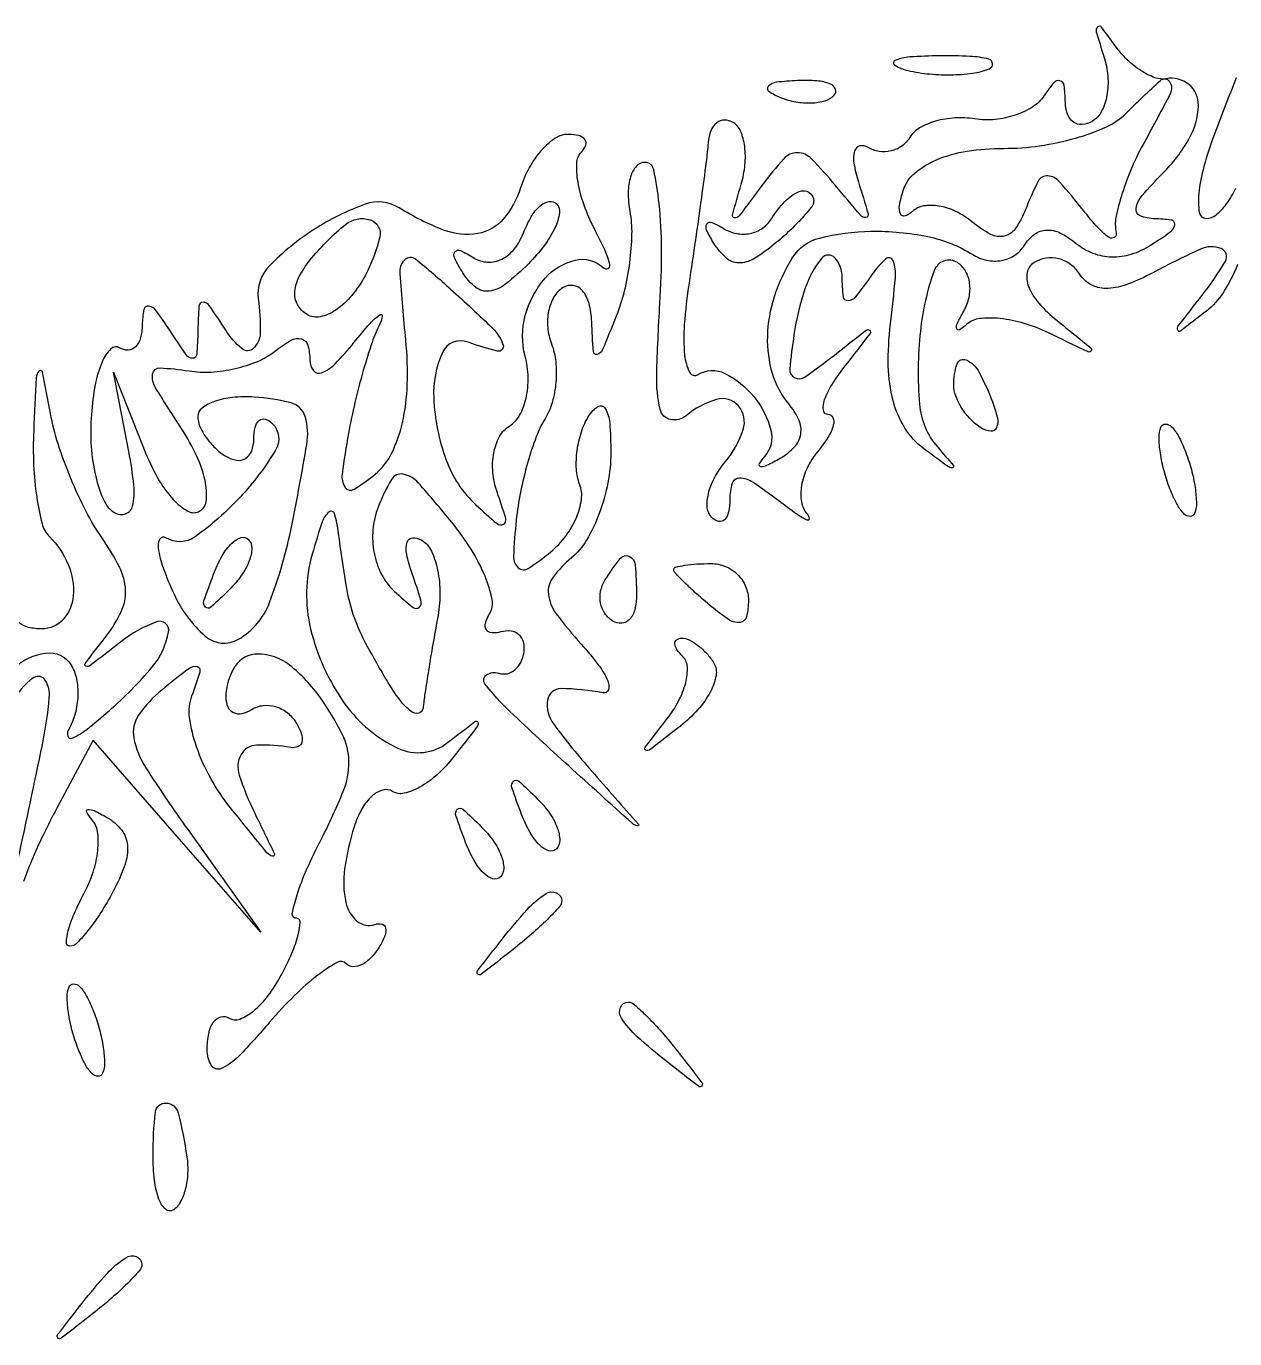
# Model space of a CAD drawing. Extents: x 153 to 7594, y 148 to 3762.
# Drawn here: x 4778.87 to 4822.04, y 2525.97 to 2572.86 of the extents above; entities that cross this region are included whole.
import ezdxf

# ---------------------------------------------------------------- set-up
doc = ezdxf.new("R2010")
doc.units = 0

msp = doc.modelspace()

# ---------------------------------------------------------------- linework, layer by layer
for points in [[(4817.361994, 2571.782025, -0.057006), (4817.501383, 2571.081062, -0.064168), (4817.469975, 2570.395087, -0.073636), (4817.281085, 2569.826844, -0.138193), (4816.956326, 2569.473008, -0.116838), (4816.591205, 2569.351624, -0.183187), (4816.276423, 2569.440108, -0.153809), (4816.061991, 2569.734708, -0.078225), (4815.984687, 2570.190983, 0.031381), (4815.943406, 2570.744514, 0.301736), (4815.794682, 2570.912966, 0.289578), (4815.575517, 2570.844614, 0.029854), (4815.234687, 2570.391641, -0.103892), (4814.824713, 2569.987372, -0.061375), (4814.202918, 2569.687967, -0.057496), (4813.476356, 2569.532125, -0.062444), (4812.753971, 2569.552574, 0.052563), (4812.043596, 2569.586696, 0.054909), (4811.352499, 2569.470384, 0.061056), (4810.781712, 2569.230131, 0.124857), (4810.434872, 2568.894621, -0.098179), (4810.145996, 2568.584101, -0.097738), (4809.760055, 2568.406678, -0.098144), (4809.337008, 2568.389584, -0.099905), (4808.942356, 2568.535626, 0.195396), (4808.648715, 2568.585319, 0.275849), (4808.460487, 2568.407633, 0.110702), (4808.435542, 2567.957676, 0.035348), (4808.593089, 2567.301938, -0.004522), (4808.943666, 2566.158146, -0.453211), (4808.863975, 2566.031789, -0.261842), (4808.675734, 2566.101593, -0.00295), (4807.777832, 2567.172814, 0.020738), (4806.909314, 2568.137133, 0.201708), (4806.413519, 2568.345628, 0.212718), (4805.933053, 2568.131532, 0.023244), (4805.148308, 2567.172814, -0.002456), (4804.334946, 2566.090304, -0.250679), (4804.169413, 2566.014333, -0.476791), (4804.095074, 2566.118459, -0.003919), (4804.408437, 2567.217975, 0.047008), (4804.542889, 2567.911358, 0.056626), (4804.532576, 2568.574655, 0.066468), (4804.388809, 2569.112018, 0.157038), (4804.122993, 2569.423986, 0.138287), (4803.814536, 2569.512265, 0.171743), (4803.534532, 2569.414396, 0.132041), (4803.327224, 2569.131148, 0.070775), (4803.228607, 2568.706011, -0.010342), (4803.154171, 2568.014975, -0.001861), (4802.984218, 2566.732057, -0.002007), (4802.773505, 2565.230755, -0.001814), (4802.543709, 2563.679715, 0.018529), (4802.376079, 2562.211252, 0.043995), (4802.388521, 2561.11271, 0.090798), (4802.563287, 2560.50576, 0.441459), (4802.868462, 2560.418705, -0.259284), (4803.820455, 2560.462699, -0.107249), (4804.861326, 2559.629734, -0.106259), (4805.469232, 2558.434451, -0.253969), (4805.241324, 2557.497665, 0.051532), (4805.050748, 2557.237981, 0.539115), (4805.099215, 2557.139852, 0.145908), (4805.32953, 2557.17859, 0.016746), (4805.798558, 2557.428702, 0.072501), (4806.312652, 2557.834436, 0.151499), (4806.535469, 2558.287342, 0.146811), (4806.466216, 2558.797027, 0.066633), (4806.105346, 2559.373066, -0.101685), (4805.528636, 2560.454154, -0.078584), (4805.354398, 2561.781408, -0.07153), (4805.598976, 2563.213664, -0.061857), (4806.242859, 2564.597454, -0.194016), (4807.204474, 2565.296319, -0.05722), (4809.046092, 2565.538728, -0.055231), (4811.073057, 2565.34806, -0.088639), (4812.680902, 2564.704083, 0.088803), (4813.181749, 2564.503672, 0.095305), (4813.708238, 2564.496589, 0.1004), (4814.178264, 2564.682536, 0.110541), (4814.519929, 2565.032246, -0.093764), (4814.883836, 2565.430345, -0.152055), (4815.312271, 2565.582602, -0.127239), (4815.808495, 2565.47504, -0.056597), (4816.372566, 2565.105761, 0.082075), (4816.969931, 2564.756603, 0.085498), (4817.639395, 2564.62467, 0.081409), (4818.341643, 2564.722531, 0.065852), (4819.033538, 2565.04189, 0.014569), (4819.73567, 2565.515148, 0.201654), (4819.892507, 2565.770608, 0.415213), (4819.770025, 2565.937028, 0.034423), (4819.178571, 2565.984687, -0.093152), (4818.660106, 2566.088359, -0.355525), (4818.511888, 2566.356796, -0.134286), (4818.733278, 2566.820236, -0.018193), (4819.473214, 2567.616071, 0.066945), (4820.40029, 2568.831269, 0.121685), (4820.738538, 2570.026268, 0.232356), (4820.399838, 2570.778738, 0.2223), (4819.586803, 2570.98959, -0.134908), (4819.187379, 2571.023406, -0.055253), (4818.696306, 2571.268577, -0.049272), (4818.197167, 2571.665576, -0.044791), (4817.767471, 2572.16459, 0.008191), (4817.277474, 2572.8258, 0.444472), (4817.138533, 2572.836962, 0.282247), (4817.091415, 2572.662843, 0.00607)], [(4810.269032, 2571.307009, 0.037336), (4811.036634, 2571.167106, 0.029507), (4811.880008, 2571.127736, 0.030339), (4812.671085, 2571.185595, 0.06278), (4813.269032, 2571.344063, 0.31318), (4813.386009, 2571.52287, 0.333666), (4813.257153, 2571.684921, 0.052471), (4812.580113, 2571.787295, 0.014395), (4811.5, 2571.805051, 0.012823), (4810.431793, 2571.764444, 0.080377), (4809.900903, 2571.643467, 0.597527), (4809.883358, 2571.48334, 0.087174)], [(4818.822732, 2568.75, 0.024138), (4818.361889, 2567.815222, 0.02637), (4818.008251, 2566.867188, 0.027112), (4817.794784, 2566.031514, 0.105145), (4817.802032, 2565.5, -0.296265), (4817.736255, 2565.32141, -0.31751), (4817.552167, 2565.316446, -0.061968), (4817.157321, 2565.656999, -0.017501), (4816.632751, 2566.27939, 0.013871), (4815.777254, 2567.3095, 0.198109), (4815.357926, 2567.516652, 0.297594), (4815.016472, 2567.325296, 0.02878), (4814.606434, 2566.416766, -0.049197), (4814.233947, 2565.673789, -0.187107), (4813.824496, 2565.370317, -0.190984), (4813.32336, 2565.42543, -0.051486), (4812.646158, 2565.8787, 0.059619), (4812.078299, 2566.245593, 0.071501), (4811.47322, 2566.440599, 0.084305), (4810.925225, 2566.441039, 0.146824), (4810.521086, 2566.241324, -0.107668), (4810.25929, 2566.085805, -0.390158), (4810.097823, 2566.158389, -0.147808), (4810.06369, 2566.465034, -0.030297), (4810.196429, 2567, -0.142365), (4810.604389, 2567.613781, -0.076464), (4811.386567, 2568.09196, -0.060518), (4812.472863, 2568.398689, -0.038597), (4813.783333, 2568.5, 0.03584), (4815.068226, 2568.59222, 0.033889), (4816.351667, 2568.867188, 0.035734), (4817.452939, 2569.269485, 0.091181), (4818.15, 2569.75, -0.010972), (4819.383374, 2570.930401, -0.458657), (4819.706375, 2570.89193, -0.273158), (4819.732214, 2570.45363, -0.007968)], [(4805.8125, 2570.316886, 0.051402), (4806.359369, 2570.160852, 0.05415), (4806.916927, 2570.123424, 0.060344), (4807.402231, 2570.202593, 0.126455), (4807.729167, 2570.395833, 0.296942), (4807.77538, 2570.614691, 0.208169), (4807.592839, 2570.799335, 0.077125), (4807.112848, 2570.910055, 0.028489), (4806.416667, 2570.921053, 0.018894), (4805.670344, 2570.862007, 0.168741), (4805.37858, 2570.720685, 0.470617), (4805.395823, 2570.538436, 0.054073)], [(4796.529833, 2567.093996, -0.099322), (4795.90863, 2565.971145, -0.17775), (4795.002816, 2565.457727, -0.133638), (4793.77594, 2565.583148, -0.047683), (4792.186987, 2566.376082, 0.229969), (4790.976893, 2566.50494, 0.05683), (4789.13677, 2565.594332, 0.056798), (4787.546966, 2564.291428, 0.227541), (4787.158111, 2563.130931, -0.033151), (4787.228106, 2561.922697, -0.199812), (4786.986825, 2561.356504, -0.391769), (4786.565358, 2561.34523, -0.069368), (4786, 2562, 0.007698), (4785.409778, 2562.883174, 0.246379), (4785.187084, 2563, 0.392993), (4785.040363, 2562.863616, 0.013145), (4785, 2562, -0.013145), (4784.959637, 2561.136384, -0.392993), (4784.812916, 2561, -0.246379), (4784.590222, 2561.116826, -0.007698), (4784, 2562, 0.016439), (4783.522598, 2562.688013, 0.187072), (4783.247683, 2562.860925, 0.415341), (4783.070307, 2562.740679, 0.044036), (4783.015313, 2562.190983, -0.062148), (4782.951666, 2561.725304, -0.130351), (4782.771682, 2561.410378, -0.188801), (4782.509318, 2561.293484, -0.151008), (4782.207436, 2561.371798, 0.350782), (4781.888531, 2561.332966, 0.093399), (4781.583558, 2560.876125, 0.0542), (4781.336731, 2560.061125, 0.027439), (4781.19656, 2558.996553, 0.03538), (4781.190473, 2557.852202, 0.041827), (4781.351097, 2556.782294, 0.046579), (4781.639673, 2555.927865, 0.150731), (4782.029206, 2555.48195, 0.229817), (4782.420645, 2555.441969, 0.253647), (4782.670918, 2555.725042, 0.083935), (4782.714957, 2556.462047, 0.020646), (4782.5341, 2557.666211), (4781.988036, 2560.5), (4783.079428, 2557.743769, 0.033697), (4783.563112, 2556.727977, 0.056374), (4784.11562, 2555.961205, 0.080567), (4784.647671, 2555.53709, 0.272934), (4785.074295, 2555.545917, 0.24077), (4785.307961, 2555.931629, 0.07267), (4785.256478, 2556.636056, 0.054857), (4784.954341, 2557.524972, 0.035713), (4784.425783, 2558.472925, -0.007647), (4783.490956, 2559.948393, -0.170256), (4783.385764, 2560.436711, -0.39191), (4783.648812, 2560.657674, -0.027885), (4784.686899, 2560.549203, 0.055347), (4785.472843, 2560.510434, 0.040996), (4786.334589, 2560.634722, 0.041792), (4787.139235, 2560.891339, 0.070004), (4787.75, 2561.25087, -0.037744), (4788.326872, 2561.642458, -0.195224), (4788.701282, 2561.693433, -0.269999), (4788.927996, 2561.47018, -0.066515), (4789, 2560.931315, 0.170593), (4789.130408, 2560.56022, 0.329804), (4789.419031, 2560.484123, 0.10466), (4789.9053, 2560.808238, 0.02324), (4790.574157, 2561.55887, -0.009621), (4791.149732, 2562.241352, -0.055997), (4791.496916, 2562.55776, -0.645861), (4791.584628, 2562.507569, -0.093812), (4791.504945, 2562.233504, 0.035693), (4791.224884, 2561.568623, 0.011943), (4790.909581, 2560.561559, 0.011816), (4790.612592, 2559.426471, 0.013223), (4790.381629, 2558.320261, 0.011171), (4790.151164, 2556.864823, 0.181203), (4790.259311, 2556.389718, 0.406712), (4790.580262, 2556.319325, 0.034031), (4791.339009, 2556.866389, 0.10551), (4791.921069, 2557.604363, 0.058455), (4792.306189, 2558.690284, 0.048446), (4792.481193, 2560.0585, 0.031762), (4792.428553, 2561.648071, -0.005208), (4792.222889, 2564.028316, -0.203192), (4792.388909, 2564.520787, -0.401483), (4792.771462, 2564.5519, -0.013288), (4794.040386, 2563.463451, -0.008009), (4795.534434, 2562.067181, -0.122932), (4795.905435, 2561.473526, -0.583111), (4795.707384, 2561.257447, -0.034887), (4794.651826, 2561.580112, 0.397125), (4793.734992, 2561.203625, 0.118969), (4793.424584, 2559.574472, 0.0754), (4793.870058, 2557.366255, 0.118768), (4794.934476, 2555.762703, 0.010028), (4795.685576, 2555.092818, 0.323107), (4795.916555, 2555.073553, 0.343709), (4795.997076, 2555.283106, 0.01064), (4795.690853, 2556.217975, -0.062237), (4795.538008, 2556.922936, -0.068425), (4795.571139, 2557.620729, -0.077569), (4795.77728, 2558.20551, -0.131624), (4796.130792, 2558.580834, 0.130286), (4796.49414, 2558.964574, 0.069712), (4796.725584, 2559.57983, 0.061847), (4796.797701, 2560.320491, 0.057389), (4796.690353, 2561.076091, -0.129988), (4796.694345, 2562.529184, -0.115683), (4797.408929, 2563.863695, -0.155014), (4798.477604, 2564.506117, -0.251385), (4799.477464, 2564.241324, 0.286935), (4799.644166, 2564.208815, 0.371771), (4799.71463, 2564.340078, 0.051538), (4799.545588, 2564.846452, 0.013459), (4799.170638, 2565.618517, -0.033436), (4798.795785, 2566.475893, -0.044147), (4798.57907, 2567.300218, -0.05105), (4798.533475, 2567.981422, -0.189786), (4798.70185, 2568.368517, 0.109593), (4798.854843, 2568.608745, 0.25171), (4798.824922, 2568.814502, 0.176399), (4798.611634, 2568.955467, 0.058768), (4798.234054, 2569, 0.146146), (4797.768899, 2568.861071, 0.065282), (4797.279987, 2568.440111, 0.056587), (4796.842739, 2567.823099, 0.04907)], [(4807, 2566.622445, -0.168987), (4806.927648, 2566.414483, -0.017332), (4806.585527, 2566.011814, -0.020071), (4806.129449, 2565.549935, -0.014715), (4805.589028, 2565.073886, -0.03729), (4804.857578, 2564.553707, -0.140543), (4804.320121, 2564.40821, -0.181496), (4803.86938, 2564.585095, -0.071163), (4803.434519, 2565.10595, -0.025996), (4803.172941, 2565.582957, -0.260828), (4803.186224, 2565.801607, -0.366819), (4803.360313, 2565.854827, -0.03679), (4803.776393, 2565.638197, 0.092519), (4804.238531, 2565.459449, 0.096172), (4804.727473, 2565.462971, 0.09932), (4805.167152, 2565.647286, 0.105964), (4805.489919, 2565.983688, -0.05188), (4805.968252, 2566.603536, -0.102789), (4806.476786, 2566.955211, -0.244701), (4806.831521, 2566.926843, -0.25828)], [(4796.808801, 2564.380229, -0.029026), (4795.985548, 2563.647389, -0.134044), (4795.404171, 2563.399647, -0.207977), (4794.923562, 2563.534618, -0.083527), (4794.463816, 2564.058547, -0.022243), (4794.169212, 2564.586347, -0.280838), (4794.187307, 2564.803981, -0.35945), (4794.372609, 2564.851323, -0.028401), (4794.852554, 2564.591126, 0.127301), (4795.349337, 2564.437272, 0.128338), (4795.856718, 2564.544454, 0.109903), (4796.305416, 2564.909078, 0.075913), (4796.630601, 2565.479746, -0.041322), (4796.907749, 2566.054946, -0.079771), (4797.232525, 2566.447806, -0.134591), (4797.548157, 2566.601524, -0.247641), (4797.814015, 2566.519319, -0.242815), (4797.919272, 2566.189578, -0.068075), (4797.752595, 2565.657099, -0.052306), (4797.369646, 2565.02374, -0.034279)], [(4790.98501, 2563.971992, -0.049171), (4790.496093, 2563.241241, -0.072039), (4789.925201, 2562.720965, -0.095673), (4789.365451, 2562.481366, -0.194202), (4788.901268, 2562.561019, -0.129807), (4788.56056, 2562.920171, -0.147504), (4788.462886, 2563.383001, -0.105652), (4788.633941, 2563.94505, -0.046726), (4789.073886, 2564.589028, -0.048467), (4790.27454, 2565.779677, -0.254452), (4791.156433, 2565.945653, -0.390085), (4791.499813, 2565.338397, -0.065638)], [(4813.381557, 2559.448062, -0.036408), (4813.556862, 2558.868281, -0.155351), (4813.525685, 2558.512472, -0.32948), (4813.325929, 2558.393111, -0.1144), (4812.988546, 2558.507079, -0.061454), (4812.610411, 2558.810572, -0.051183), (4812.290385, 2559.21498, -0.053277), (4812.072509, 2559.65395, -0.088797), (4812, 2560.059017, -0.079093), (4812.117673, 2560.798253, -0.444011), (4812.441482, 2560.942608, -0.168622), (4812.894727, 2560.51997, -0.029964)], [(4785, 2558.922481, 0.101594), (4785.072486, 2558.569421, 0.051984), (4785.29375, 2558.172793, 0.04861), (4785.617478, 2557.796066, 0.052599), (4786, 2557.5, 0.100119), (4786.381257, 2557.359099, 0.176926), (4786.70625, 2557.423558, 0.168389), (4786.923955, 2557.686733, 0.089607), (4787, 2558.10765, -0.054176), (4787.046164, 2558.532451, -0.163066), (4787.194032, 2558.779256, -0.257235), (4787.409771, 2558.823928, -0.122107), (4787.660536, 2558.672797, -0.345972), (4787.775576, 2557.712541, -0.05067), (4786.508131, 2556.039003, -0.049283), (4784.904476, 2554.624326, -0.303308), (4783.858765, 2554.587288, 0.417457), (4783.648053, 2554.536313, 0.173122), (4783.583629, 2554.217958, 0.05221), (4783.760223, 2553.519085, 0.018927), (4784.149366, 2552.571522, 0.106071), (4785.259877, 2551.076493, 0.322817), (4786.449415, 2550.961881, 0.171046), (4787.55961, 2552.270564, 0.041853), (4788.355447, 2555.027234, 0.007143), (4788.891942, 2557.924318, 0.113894), (4788.834437, 2558.914907, 0.26327), (4788.329098, 2559.406039, 0.050035), (4787.012803, 2559.613464, 0.038067), (4786.241908, 2559.598209, 0.058769), (4785.591261, 2559.457292, 0.079382), (4785.148931, 2559.221858, 0.234999)], [(4820.620576, 2556.379424, -0.030876), (4820.667852, 2555.817916, -0.10434), (4820.600263, 2555.458071, -0.301311), (4820.440501, 2555.350664, -0.20062), (4820.229354, 2555.437313, -0.075634), (4819.97484, 2555.783166, -0.028056), (4819.723699, 2556.334634, -0.027034), (4819.512899, 2556.976788, -0.02936), (4819.379424, 2557.620576, -0.030876), (4819.332148, 2558.182084, -0.10434), (4819.399737, 2558.541929, -0.301311), (4819.559499, 2558.649336, -0.20062), (4819.770646, 2558.562687, -0.075634), (4820.02516, 2558.216834, -0.028056), (4820.276301, 2557.665366, -0.027034), (4820.487101, 2557.023212, -0.02936)], [(4786.124088, 2552.733333, -0.011214), (4785.463552, 2552.106486, -0.400052), (4785.270328, 2552.111181, -0.286372), (4785.21821, 2552.336218, -0.008399), (4785.564293, 2553.293128, -0.036269), (4785.866277, 2553.940734, -0.070189), (4786.210949, 2554.395085, -0.120343), (4786.538684, 2554.59249, -0.278911), (4786.806872, 2554.526461, -0.20742), (4786.927901, 2554.220211, -0.082976), (4786.837219, 2553.768815, -0.063152), (4786.558688, 2553.246577, -0.043285)], [(4800.666667, 2552.543989, -0.059057), (4800.605052, 2552.024148, -0.126631), (4800.417083, 2551.669932, -0.191218), (4800.139071, 2551.534562, -0.158515), (4799.817021, 2551.613087, -0.108766), (4799.536973, 2551.88478, -0.099739), (4799.385962, 2552.257398, -0.095385), (4799.387618, 2552.673795, -0.090093), (4799.542705, 2553.069098, -0.02679), (4800.086603, 2553.852054, -0.350126), (4800.40792, 2553.929499, -0.269722), (4800.623697, 2553.618676, -0.019984)], [(4804.666667, 2552.34921, -0.058985), (4804.598355, 2551.772162, -0.303392), (4804.373636, 2551.564488, -0.188172), (4803.992221, 2551.64783, -0.026407), (4803.333333, 2552.138321, -0.008736), (4802.822431, 2552.577629, -0.012937), (4802.391667, 2552.981783, -0.008084), (4802.049962, 2553.330516, -0.192074), (4802, 2553.455778, -0.344914), (4802.064865, 2553.538622, -0.021349), (4802.391667, 2553.604718, -0.024357), (4802.822184, 2553.651466, -0.014866), (4803.333333, 2553.666667, -0.097821), (4803.842208, 2553.566148, -0.09765), (4804.275, 2553.279664, -0.098226), (4804.564818, 2552.851978, -0.100269)], [(4803.429973, 2550.113307, -0.187169), (4803.5116, 2549.673521, -0.075215), (4803.306174, 2549.086608, -0.060274), (4802.86413, 2548.450401, -0.044598), (4802.23899, 2547.863307, -0.001748), (4801.14961, 2547.015406, -0.27909), (4801.00289, 2546.998672, -0.480912), (4800.977097, 2547.102491, -0.002309), (4801.741324, 2548.092009, 0.04346), (4802.167948, 2548.749775, 0.05878), (4802.424724, 2549.409651, 0.073134), (4802.485663, 2549.973454, 0.188967), (4802.324657, 2550.342009, -0.04506), (4802.113507, 2550.59508, -0.133007), (4802.038449, 2550.806715, -0.259352), (4802.101343, 2550.943435, -0.159357), (4802.274316, 2551, -0.114559), (4802.546522, 2550.936804, -0.049594), (4802.864446, 2550.739534, -0.045544), (4803.17533, 2550.452526, -0.045209)], [(4797.806872, 2543.473539, -0.278911), (4797.538684, 2543.40751, -0.120343), (4797.210949, 2543.604915, -0.070189), (4796.866277, 2544.059266, -0.036269), (4796.564293, 2544.706872, -0.008399), (4796.21821, 2545.663782, -0.286372), (4796.270328, 2545.888819, -0.400052), (4796.463552, 2545.893514, -0.011214), (4797.124088, 2545.266667, -0.043285), (4797.558688, 2544.753423, -0.063152), (4797.837219, 2544.231185, -0.082976), (4797.927901, 2543.779789, -0.20742)], [(4781.967521, 2541.939312, -0.018686), (4781.533528, 2541.196503, -0.026088), (4781.087637, 2540.569673, -0.024663), (4780.681969, 2540.106939, -0.203153), (4780.429632, 2540, -0.42635), (4780.306164, 2540.128671, -0.055108), (4780.370257, 2540.548877, -0.037828), (4780.581446, 2541.151478, -0.019675), (4780.929632, 2541.868517, 0.044238), (4781.259365, 2542.641976, 0.051989), (4781.425905, 2543.420751, 0.059881), (4781.417304, 2544.091253, 0.15162), (4781.214816, 2544.528842, -0.051743), (4781.030967, 2544.780496, -0.535795), (4781.077959, 2544.876259, -0.147374), (4781.300319, 2544.839969, -0.016962), (4781.752704, 2544.599637, -0.095464), (4782.272199, 2544.150753, -0.14788), (4782.487287, 2543.60305, -0.107083), (4782.392642, 2542.894445, -0.036332)], [(4795.806872, 2542.473539, -0.278911), (4795.538684, 2542.40751, -0.120343), (4795.210949, 2542.604915, -0.070189), (4794.866277, 2543.059266, -0.036269), (4794.564293, 2543.706872, -0.008399), (4794.21821, 2544.663782, -0.286372), (4794.270328, 2544.888819, -0.400052), (4794.463552, 2544.893514, -0.011214), (4795.124088, 2544.266667, -0.043285), (4795.558688, 2543.753423, -0.063152), (4795.837219, 2543.231185, -0.082976), (4795.927901, 2542.779789, -0.20742)], [(4798, 2541.622445, -0.184603), (4797.91885, 2541.410139, -0.013803), (4797.485937, 2540.952641, -0.017649), (4796.920402, 2540.425681, -0.012436), (4796.25, 2539.872445, -0.001576), (4795.120493, 2538.99236, -0.377591), (4795, 2539, -0.377591), (4794.99236, 2539.120493, -0.001576), (4795.872445, 2540.25, -0.017685), (4796.76332, 2541.306759, -0.065617), (4797.426111, 2541.869516, -0.241985), (4797.806605, 2541.90695, -0.307699)], [(4781.620576, 2536.379424, -0.030876), (4781.667852, 2535.817916, -0.10434), (4781.600263, 2535.458071, -0.301311), (4781.440501, 2535.350664, -0.20062), (4781.229354, 2535.437313, -0.075634), (4780.97484, 2535.783166, -0.028056), (4780.723699, 2536.334634, -0.027034), (4780.512899, 2536.976788, -0.02936), (4780.379424, 2537.620576, -0.030876), (4780.332148, 2538.182084, -0.10434), (4780.399737, 2538.541929, -0.301311), (4780.559499, 2538.649336, -0.20062), (4780.770646, 2538.562687, -0.075634), (4781.02516, 2538.216834, -0.028056), (4781.276301, 2537.665366, -0.027034), (4781.487101, 2537.023212, -0.02936)], [(4802.127555, 2536.25, -0.001576), (4803.00764, 2535.120493, -0.377591), (4803, 2535, -0.377591), (4802.879507, 2534.99236, -0.001576), (4801.75, 2535.872445, -0.017685), (4800.693241, 2536.76332, -0.065617), (4800.130484, 2537.426111, -0.241985), (4800.09305, 2537.806605, -0.307699), (4800.377555, 2538, -0.184603), (4800.589861, 2537.91885, -0.013803), (4801.047359, 2537.485938, -0.017649), (4801.574319, 2536.920402, -0.012436)], [(4784.606544, 2532.475026, -0.047943), (4784.636208, 2531.881248, -0.052156), (4784.549779, 2531.30983, -0.05859), (4784.367916, 2530.842856, -0.132975), (4784.110933, 2530.568561, -0.346982), (4783.841317, 2530.599538, -0.110677), (4783.608837, 2530.963858, -0.058735), (4783.45033, 2531.64025, -0.028221), (4783.4, 2532.531256, -0.027362), (4783.48427, 2534.070004, -0.395923), (4783.863987, 2534.39467, -0.330768), (4784.295263, 2534.04201, -0.02519)], [(4783, 2528.622445, -0.184603), (4782.91885, 2528.410139, -0.013803), (4782.485937, 2527.952641, -0.017649), (4781.920402, 2527.425681, -0.012436), (4781.25, 2526.872445, -0.001576), (4780.120493, 2525.99236, -0.377591), (4780, 2526, -0.377591), (4779.99236, 2526.120493, -0.001576), (4780.872445, 2527.25, -0.017685), (4781.76332, 2528.306759, -0.065617), (4782.426111, 2528.869516, -0.241985), (4782.806605, 2528.90695, -0.307699)]]:
    msp.add_lwpolyline(points, format="xyb", close=True)
for points in [[(4822.090661, 2571.013965, 0.005306), (4821.310491, 2569.011627, 0.023143), (4820.934517, 2567.856415, 0.042547), (4820.754347, 2566.884666, 0.060976), (4820.770209, 2566.210311, 0.372263), (4821.01354, 2566, 0.171396), (4821.368724, 2566.125439, 0.063166), (4821.742291, 2566.514062, 0.053243), (4822.076431, 2567.08032, 0.04221)], [(4822.137729, 2564.351795, -0.04281), (4821.620246, 2563.34388, -0.087721), (4821.026687, 2562.687112, -0.002875), (4820.0961, 2561.97206, -0.531064), (4819.998595, 2562.005127, -0.235476), (4820.030908, 2562.168667, -0.001867), (4820.872445, 2563.25, 0.033334), (4821.705515, 2564.471825, 0.459763), (4821.552372, 2564.918772, 0.204766), (4820.816357, 2564.900263, 0.015578), (4818.994947, 2563.997296, -0.037511), (4818.128004, 2563.61387, -0.087205), (4817.42975, 2563.49584, -0.124195), (4816.889919, 2563.635777, -0.129836), (4816.49159, 2564.013608, 0.0962), (4816.175682, 2564.355866, 0.097232), (4815.755773, 2564.553421, 0.098584), (4815.297269, 2564.57607, 0.101951), (4814.871061, 2564.420311, 0.209967), (4814.626177, 2564.064889, 0.142434), (4814.67278, 2563.56837, 0.08706), (4815.039393, 2562.970719, 0.042112), (4815.690159, 2562.348833, -0.001218), (4816.894874, 2561.372692, -0.393632), (4816.910192, 2561.261889, -0.365642), (4816.797138, 2561.232167, -0.001177), (4815.381483, 2561.90965, 0.039132), (4814.512362, 2562.247232, 0.04698), (4813.652687, 2562.420035, 0.053649), (4812.923668, 2562.418051, 0.157386), (4812.471158, 2562.214816, -0.042656), (4812.210236, 2562.01684, -0.511862), (4812.110705, 2562.056867, -0.174795), (4812.131324, 2562.254714, -0.017597), (4812.355987, 2562.680902, 0.076102), (4812.546401, 2563.174162, 0.086872), (4812.568221, 2563.679089, 0.097103), (4812.421341, 2564.11685, 0.12563), (4812.128314, 2564.420698, 0.47797), (4811.298068, 2564.128724, 0.058808), (4810.807194, 2561.968256, 0.046859), (4810.77516, 2559.360685, 0.160892), (4811.426624, 2557.821604, -0.004791), (4811.98589, 2557.170781, -0.608853), (4811.953415, 2557.092558, -0.180874), (4811.782608, 2557.140641, -0.002613), (4810.920407, 2557.779248, -0.093697), (4810.256734, 2558.504315, -0.073996), (4809.835263, 2559.482995, -0.060402), (4809.662601, 2560.72379, -0.034889), (4809.741262, 2562.231019, 0.008635), (4809.914041, 2563.876437, 0.110957), (4809.832097, 2564.485888, 0.529069), (4809.574874, 2564.549618, 0.056862), (4809.086167, 2564, -0.011093), (4808.495131, 2563.198482, -0.211983), (4808.228314, 2563.054294, -0.404964), (4808.058733, 2563.194797, -0.024639), (4808.015313, 2563.916667, 0.183189), (4807.752169, 2564.588786, 0.456739), (4807.289869, 2564.57879, 0.094555), (4806.682214, 2563.476306, 0.04096), (4806.293352, 2561.839991, 0.015157), (4806.144686, 2560.618677, 0.308322), (4806.316653, 2560.309306, 0.276355), (4806.687906, 2560.336805, 0.013028), (4807.735788, 2561.11576, -0.001536), (4808.877367, 2562.005818, -0.36793), (4808.999801, 2562.000186, -0.387427), (4809.009356, 2561.881704, -0.001575), (4808.127555, 2560.75, 0.025009), (4807.652649, 2560.077781, 0.055239), (4807.377077, 2559.514062, 0.114544), (4807.334349, 2559.148084, 0.381814), (4807.5, 2559, -0.301415), (4807.680843, 2558.880088, -0.168576), (4807.698909, 2558.605785, -0.074889), (4807.507117, 2558.173696, -0.03138), (4807.131121, 2557.657991, 0.06157), (4806.760604, 2557.079601, 0.070194), (4806.562285, 2556.453159, 0.080802), (4806.559294, 2555.87631, 0.137558), (4806.758676, 2555.440958, -0.139903), (4806.836939, 2555.267973, -0.595759), (4806.768174, 2555.216445, -0.046197), (4806.385057, 2555.437763, -0.009281), (4805.75, 2555.905412, 0.015937), (4804.823246, 2556.569023, 0.14112), (4804.349149, 2556.720451, 0.336542), (4804.087624, 2556.533549, 0.075399), (4804, 2555.955778, -0.049259), (4803.955453, 2555.504699, -0.147387), (4803.811265, 2555.234078, -0.260391), (4803.600794, 2555.173757, -0.13966), (4803.357499, 2555.309167, -0.177777), (4803.196563, 2555.656847, -0.080557), (4803.236794, 2556.164247, -0.064694), (4803.462462, 2556.74763, -0.048643), (4803.848823, 2557.317843, 0.093002), (4804.476721, 2558.447645, 0.264802), (4804.307736, 2559.299025, 0.294165), (4803.525239, 2559.528232, 0.101719), (4802.437289, 2558.947955, -0.229321), (4801.882514, 2558.811087, -0.291169), (4801.51401, 2559.172469, -0.063984), (4801.390517, 2560.394769, -0.008796), (4801.505091, 2562.956631, 0.01584), (4801.564292, 2564.890194, 0.0263), (4801.476838, 2566.51851, 0.024663), (4801.285048, 2567.741432, 0.355403), (4800.967228, 2568, 0.217237), (4800.667255, 2567.863214, 0.10482), (4800.458068, 2567.485938, 0.073502), (4800.372184, 2566.920151, 0.045678), (4800.430895, 2566.25, -0.05027), (4800.494721, 2565.435727, -0.026743), (4800.418175, 2564.426562, -0.026335), (4800.228277, 2563.393769, -0.036863), (4799.943763, 2562.5, -0.004305), (4799.444419, 2561.286911, -0.243772), (4799.262962, 2561.136084, -0.457922), (4799.127773, 2561.237493, -0.007383), (4799.070285, 2562.309017, 0.053929), (4798.974222, 2562.959655, 0.111967), (4798.739726, 2563.413017, 0.178479), (4798.411718, 2563.599608, 0.181336), (4798.043674, 2563.526992, 0.123276), (4797.719537, 2563.193989, 0.081385), (4797.528344, 2562.692418, 0.073313), (4797.495648, 2562.102919, 0.068972), (4797.632287, 2561.515862, -0.066431), (4797.783707, 2560.87989, -0.046838), (4797.789201, 2560.144097, -0.04707), (4797.658224, 2559.425182, -0.069937), (4797.401231, 2558.840189, 0.049418), (4797.085379, 2558.194291, 0.019841), (4796.779131, 2557.258854, 0.019404), (4796.526589, 2556.21744, 0.023226), (4796.373138, 2555.220084, 0.014858), (4796.274074, 2553.927686, 0.22225), (4796.441932, 2553.520029, 0.343621), (4796.799148, 2553.491088, 0.027908), (4797.606029, 2554.087996, 0.057858), (4798.140154, 2554.647177, 0.06076), (4798.521737, 2555.305164, 0.067808), (4798.701569, 2555.958123, 0.125591), (4798.638029, 2556.500898, -0.07814), (4798.521705, 2557.045466, -0.047123), (4798.547959, 2557.706515, -0.045899), (4798.701568, 2558.375803, -0.059128), (4798.96752, 2558.947447, -0.115017), (4799.292354, 2559.274101, -0.421473), (4799.546714, 2559.212234, -0.115447), (4799.71014, 2558.692342, -0.018674), (4799.75, 2557.625467, -0.047964), (4799.64653, 2556.549332, -0.041433), (4799.338683, 2555.456287, -0.043495), (4798.886711, 2554.50682, -0.086931), (4798.349772, 2553.875322, 0.058711), (4797.685862, 2553.177899, 0.191079), (4797.521295, 2552.573629, 0.133134), (4797.79677, 2551.876704, 0.023612), (4798.69671, 2550.782638, -0.021215), (4799.303204, 2550.052474, -0.057863), (4799.645139, 2549.475672, -0.180394), (4799.664901, 2549.160239, -0.38552), (4799.471938, 2549.044442, 0.046563), (4797.975408, 2549.19818, 0.375824), (4797.492248, 2548.783163, 0.198653), (4797.711212, 2547.925863, 0.019885), (4799.072052, 2546.25, -0.000584), (4800.738935, 2544.351883, -0.726469), (4800.703369, 2544.292155, -0.12851), (4800.508599, 2544.39317, -0.00034), (4798.246366, 2546.437091, -0.005335), (4796.140014, 2548.384043, -0.042095), (4795.253961, 2549.374347, -0.433057), (4795.309067, 2549.692331, -0.229823), (4795.75, 2549.75, 0.133334), (4796.047373, 2549.733137, 0.122172), (4796.32375, 2549.867188, 0.104762), (4796.536173, 2550.136807, 0.077566), (4796.65, 2550.5, 0.099679), (4796.632047, 2550.860126, 0.151329), (4796.469728, 2551.125534, 0.151164), (4796.185646, 2551.252899, 0.099398), (4795.82567, 2551.225223, -0.082845), (4795.49566, 2551.18892, -0.243272), (4795.304685, 2551.301592, -0.214367), (4795.271863, 2551.537639, -0.067451), (4795.42031, 2551.871059, 0.191031), (4795.511415, 2552.383164, 0.047516), (4795.258043, 2553.212777, 0.041739), (4794.762398, 2554.177022, 0.031516), (4794.068932, 2555.145836, 0.01047), (4792.875411, 2556.547984, 0.162168), (4792.334801, 2556.859763, 0.323285), (4791.913931, 2556.669906, 0.037666), (4791.44151, 2555.682783, 0.070985), (4791.253562, 2554.877682, 0.069184), (4791.295695, 2554.044768, 0.071763), (4791.55849, 2553.282443, 0.08762), (4792.014396, 2552.682783, 0.014429), (4792.685119, 2552.097942, 0.380345), (4792.905119, 2552.10645, 0.28248), (4792.969847, 2552.355132, 0.010797), (4792.658633, 2553.301938, -0.030665), (4792.461115, 2553.994411, -0.123585), (4792.473929, 2554.43048, -0.321781), (4792.669074, 2554.585995, -0.152107), (4792.99749, 2554.501551, -0.147093), (4793.341808, 2554.113013, -0.058767), (4793.564844, 2553.430023, -0.051393), (4793.64576, 2552.585728, -0.044502), (4793.560346, 2551.699613, 0.003199), (4793.395041, 2550.784137, 0.003054), (4793.238804, 2549.852386, 0.003027), (4793.110839, 2549.02789, 0.010896), (4793.043901, 2548.5, -0.319403), (4792.887905, 2548.323091, -0.225242), (4792.619359, 2548.38125, -0.070107), (4792.212508, 2548.797113, -0.024115), (4791.745704, 2549.5, -0.012382), (4790.958431, 2550.896764, -0.042983), (4790.552574, 2551.849844, -0.038631), (4790.294143, 2552.908452, -0.008632), (4790.02532, 2554.75, 0.036302), (4789.884015, 2555.446141, 0.536993), (4789.686262, 2555.510001, 0.145596), (4789.442578, 2555.160144, 0.010102), (4789.084943, 2554, 0.129813), (4789.029783, 2551.327949, 0.096742), (4790.265484, 2548.636587, 0.127358), (4792.143726, 2547.073305, 0.28289), (4793.92265, 2547.270842, -0.002414), (4794.898892, 2548.024036, -0.490978), (4795.001378, 2547.996717, -0.270114), (4794.981765, 2547.846875, -0.001775), (4794.136693, 2546.76101, -0.040902), (4793.554959, 2546.132345, -0.056661), (4792.934541, 2545.680755, -0.070979), (4792.36987, 2545.45896, -0.199102), (4791.95869, 2545.525531, 0.208659), (4791.604228, 2545.576264, 0.11881), (4791.218799, 2545.362807, 0.08155), (4790.857987, 2544.903411, 0.048966), (4790.583956, 2544.264521, 0.042123), (4790.24248, 2542.759649, 0.087219), (4790.284589, 2541.559087, 0.167999), (4790.683794, 2540.896042, 0.260064), (4791.32433, 2540.774777, -0.140522), (4791.578436, 2540.785592, -0.296399), (4791.708388, 2540.648266, -0.143186), (4791.678642, 2540.360265, -0.041578), (4791.474194, 2539.958245, -0.052882), (4791.179081, 2539.5774, -0.08577), (4790.850179, 2539.335183, -0.121216), (4790.541948, 2539.265483, -0.194014), (4790.29701, 2539.369657, 0.336338), (4789.971692, 2539.414338, 0.035139), (4789.286761, 2538.962983, 0.032353), (4788.455119, 2538.237111, 0.019541), (4787.563812, 2537.27929, -0.013272), (4786.465018, 2536.068413, -0.098644), (4785.830983, 2535.624618, -0.383245), (4785.482536, 2535.739284, -0.130972), (4785.333333, 2536.299113, -0.047854), (4785.389361, 2536.883166, -0.104185), (4785.563387, 2537.29605, -0.181448), (4785.820363, 2537.473861, -0.202678), (4786.116493, 2537.428003, 0.235325), (4786.496538, 2537.393195, 0.08009), (4786.988424, 2537.681892, 0.059107), (4787.512168, 2538.230588, 0.038184), (4787.98501, 2538.971992, 0.020345), (4788.361633, 2539.750244, 0.039257), (4788.58679, 2540.404273, 0.05855), (4788.648918, 2540.857891, 0.419833), (4788.509504, 2541, -0.470205), (4788.375023, 2541.162365, -0.030693), (4788.546458, 2541.837453, -0.027176), (4788.897213, 2542.757042, -0.014631), (4789.4229, 2543.850906, 0.022985), (4790.190211, 2545.518322, 0.09878), (4790.393883, 2546.586547, 0.1148), (4790.15696, 2547.566921, 0.036339), (4789.380158, 2548.867635, 0.07297), (4788.27363, 2550.039582, 0.167588), (4787.142899, 2550.434899, 0.255927), (4786.327084, 2549.99254, 0.144197), (4786, 2548.881966, 0.106881), (4786.072662, 2548.545928, 0.181168), (4786.273452, 2548.344719, 0.16288), (4786.575274, 2548.31289, 0.084127), (4786.930902, 2548.457295, -0.111063), (4787.33539, 2548.596908, -0.100026), (4787.777358, 2548.557801, -0.094717), (4788.188901, 2548.345369, -0.088188), (4788.505231, 2547.991535, -0.050857), (4788.69448, 2547.601704, -0.138153), (4788.717506, 2547.298331, -0.239748), (4788.582069, 2547.127178, -0.15184), (4788.32433, 2547.093644, 0.050782), (4787.098774, 2547.180216, 0.264921), (4786.542846, 2546.840216, 0.209305), (4786.475876, 2546.108748, 0.033561), (4787.031931, 2544.75, -0.002295), (4787.73623, 2543.295531, -0.624322), (4787.669288, 2543.211012, -0.169839), (4787.468106, 2543.334845, -0.001159), (4786.170764, 2544.938319, -0.041995), (4785.462713, 2545.986729, -0.044496), (4784.955494, 2547.119125, -0.048908), (4784.705299, 2548.166658, -0.124216), (4784.79088, 2548.938319, 0.015676), (4785.0825, 2549.800174, 0.444328), (4784.974073, 2549.980511, 0.214993), (4784.67851, 2549.911204, 0.007214), (4783.713257, 2549.149155, 0.070687), (4782.886229, 2548.25593, 0.200358), (4782.712462, 2547.441927, 0.097954), (4783.143418, 2546.364352, 0.010731), (4784.649801, 2544.149155), (4787.24755, 2540.5), (4784.254236, 2543.928028), (4781.260923, 2547.356056), (4779.961482, 2544.928028, 0.010477), (4779.470023, 2543.961589, 0.014129), (4779.06891, 2543.066358, 0.011134), (4778.77564, 2542.311836, 0.130252)], [(4778.382389, 2549.902824, -0.152117), (4779.564146, 2550.470298, -0.299225), (4780.469989, 2550.048558, -0.089806), (4780.663952, 2549.554993, -0.057901), (4780.712966, 2548.940827, -0.055921), (4780.618476, 2548.306013, -0.067509), (4780.387123, 2547.75, 0.204561), (4780.35529, 2547.497806, 0.458447), (4780.508911, 2547.426778, 0.059687), (4781.032039, 2547.744536, 0.013734), (4781.828106, 2548.404988, 0.037097), (4783.369092, 2549.973292, 0.134071), (4783.954911, 2551.231007, 0.576702), (4783.52877, 2551.585532, 0.078349), (4782.25, 2550.872445, -0.001774), (4781.157787, 2550.022112, -0.258709), (4781.003827, 2549.998583, -0.504162), (4780.97462, 2550.099321, -0.002507), (4781.721523, 2551.06815, 0.055069), (4782.263037, 2551.947923, 0.121748), (4782.418189, 2552.715595, 0.106333), (4782.204915, 2553.534587, 0.036113), (4781.570131, 2554.596411, -0.034486), (4781.010462, 2555.525717, -0.020128), (4780.464673, 2556.706812, -0.020064), (4780.011335, 2557.939157, -0.031869), (4779.734791, 2559.02826, 0.003234), (4779.447444, 2560.51105, 0.602506), (4779.32837, 2560.546374, 0.182917), (4779.226494, 2560.313785, 0.001715), (4779.136182, 2558.416667, 0.021631), (4779.135094, 2557.185215, 0.026156), (4779.244339, 2556.034727, 0.026255), (4779.434157, 2555.09576, 0.134155), (4779.695611, 2554.637722, -0.097696), (4780.37175, 2553.629254, -0.119501), (4780.549855, 2552.511251, -0.164487), (4780.188764, 2551.671162, -0.212827), (4779.431043, 2551.333333, -0.055919), (4778.949617, 2551.387344, -0.120716), (4778.618287, 2551.553036, -0.189967)], [(4778.582624, 2543.114693, 0.002774), (4779.448106, 2547.194147, 0.029138), (4779.695081, 2548.882515, 0.161655), (4779.54904, 2549.496427, 0.414065), (4779.147441, 2549.591124, 0.180872), (4778.383487, 2548.60545, 0.01517)]]:
    msp.add_lwpolyline(points, format="xyb")

doc.saveas('drawing.dxf')
